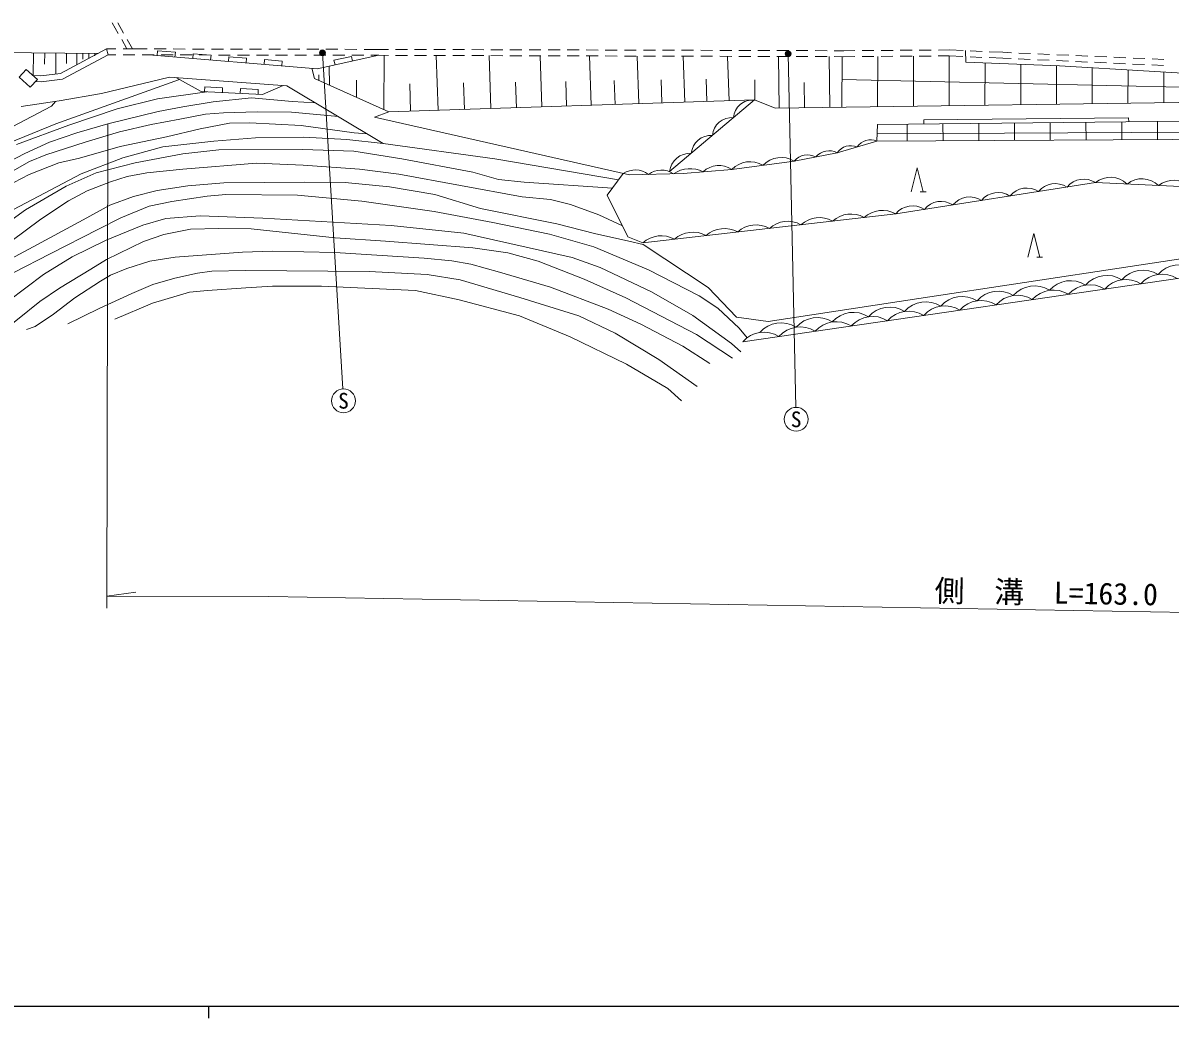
# Model space of a CAD drawing. Units: millimetres at full size, sheet at 1:1000; details may follow other scales. Extents: x 40000 to 680000, y 20000 to 380000.
# Drawn here: x 152434 to 248668, y 204000 to 287497 of the extents above; entities that cross this region are included whole.
import ezdxf
from ezdxf.enums import TextEntityAlignment as Align

# ---------------------------------------------------------------- set-up
doc = ezdxf.new("R2010")
doc.units = ezdxf.units.MM
doc.header["$LTSCALE"] = 1000
for name, color, linetype, lineweight in [('M-BGD', 7, 'Continuous', 13), ('M-STR-HTXT', 7, 'Continuous', 13), ('M-STR-STRC', 7, 'Continuous', 13), ('M-TTL-BAND', 7, 'Continuous', 25)]:
    doc.layers.add(name, color=color, linetype=linetype, lineweight=lineweight)
doc.styles.add('ＭＳ ゴシック', font='')
doc.styles.get('ＭＳ ゴシック').set_extended_font_data('MS Gothic')

msp = doc.modelspace()

# ---------------------------------------------------------------- hatches: boundary and pattern name
at = {"layer": 'M-STR-HTXT'}
for points in [[(177392, 284798, -0.41421), (177374, 285151, -0.41421), (177727, 285169, -1)], [(216456, 284727, -1), (216805, 285085, -1)]]:
    msp.add_hatch(color=256, dxfattribs=at).paths.add_polyline_path(points)

# ---------------------------------------------------------------- linework, layer by layer
at = {"layer": 'M-BGD'}
for p, q in [((160423, 286624), (159931, 287495)), ((160881, 286626), (160390, 287497)), ((161159, 285319), (160717, 286102)), ((161619, 285318), (161176, 286103)), ((126736, 285200), (158744, 284941)), ((153313, 284985), (153298, 283096)), ((154258, 284977), (154250, 284033)), ((155202, 284970), (155188, 283205)), ((156085, 284962), (156078, 284080)), ((156967, 284955), (156959, 283986)), ((157467, 284951), (157463, 284466)), ((157967, 284947), (157964, 284523)), ((158467, 284943), (158465, 284731)), ((159457, 285322), (160238, 285320)), ((159457, 285322), (159582, 284822)), ((160838, 285319), (161619, 285318)), ((161619, 285318), (162849, 285315)), ((163449, 285314), (164449, 285312)), ((163727, 285156), (163694, 284757)), ((165222, 285033), (163727, 285156)), ((165049, 285311), (166049, 285309)), ((165189, 284634), (165222, 285033)), ((166649, 285308), (167649, 285306)), ((166717, 284910), (166684, 284511)), ((168212, 284787), (166717, 284910)), ((168249, 285305), (169249, 285303)), ((169849, 285302), (170849, 285300)), ((171449, 285299), (172449, 285297)), ((173049, 285296), (174049, 285294)), ((174649, 285293), (175649, 285291)), ((176249, 285290), (177249, 285288)), ((177849, 285287), (178849, 285285)), ((179449, 285284), (180449, 285282)), ((181049, 285281), (182278, 285279)), ((182278, 285279), (183091, 285276)), ((183691, 285274), (184691, 285272)), ((185291, 285270), (186291, 285267)), ((186891, 285265), (187891, 285262)), ((188491, 285261), (189491, 285258)), ((190091, 285256), (191091, 285253)), ((191691, 285251), (192691, 285248)), ((193291, 285247), (194291, 285244)), ((194891, 285242), (195891, 285239)), ((196491, 285237), (197491, 285234)), ((198091, 285233), (199091, 285230)), ((199691, 285228), (200691, 285225)), ((201291, 285224), (202291, 285221)), ((202891, 285219), (203891, 285216)), ((204491, 285214), (205491, 285211)), ((206091, 285210), (207091, 285207)), ((207691, 285205), (208691, 285202)), ((209291, 285200), (210291, 285197)), ((210891, 285196), (211891, 285193)), ((212491, 285191), (213491, 285188)), ((214091, 285186), (215091, 285184)), ((215691, 285182), (216691, 285179)), ((217291, 285177), (218291, 285174)), ((218891, 285173), (219891, 285170)), ((220491, 285168), (221303, 285166)), ((221303, 285166), (222229, 285173)), ((222829, 285177), (223829, 285184)), ((224429, 285189), (225429, 285196)), ((226029, 285201), (227029, 285208)), ((227629, 285213), (228629, 285220)), ((229229, 285225), (230154, 285232)), ((230154, 285232), (231303, 285181)), ((231902, 285154), (232901, 285110)), ((233501, 285084), (234649, 285033)), ((234649, 285033), (235371, 285001)), ((235971, 284974), (236970, 284930)), ((237569, 284903), (238568, 284859)), ((159582, 284822), (160230, 284820)), ((160830, 284819), (161830, 284817)), ((162430, 284816), (163430, 284814)), ((164030, 284813), (165030, 284811)), ((165630, 284810), (166630, 284808)), ((167230, 284807), (168230, 284805)), ((168179, 284388), (168212, 284787)), ((168830, 284804), (169830, 284802)), ((169707, 284664), (169674, 284265)), ((171202, 284541), (169707, 284664)), ((170430, 284801), (171430, 284799)), ((171169, 284142), (171202, 284541)), ((172030, 284798), (173030, 284796)), ((172697, 284418), (172664, 284019)), ((174192, 284294), (172697, 284418)), ((173630, 284795), (174630, 284793)), ((174159, 283896), (174192, 284294)), ((175230, 284792), (176230, 284790)), ((176830, 284789), (177830, 284787)), ((178430, 284786), (179430, 284784)), ((179994, 284690), (178528, 284370)), ((178528, 284370), (178613, 283980)), ((180079, 284299), (179994, 284690)), ((180030, 284783), (181030, 284781)), ((181630, 284780), (182277, 284779)), ((182277, 284779), (183091, 284776)), ((182703, 280227), (182741, 284777)), ((183691, 284774), (184691, 284772)), ((185291, 284770), (186291, 284767)), ((186891, 284765), (187891, 284762)), ((187257, 280168), (187106, 284765)), ((188491, 284761), (189491, 284758)), ((190091, 284756), (191091, 284753)), ((191695, 280315), (191548, 284752)), ((191691, 284751), (192691, 284748)), ((193291, 284747), (194291, 284744)), ((194891, 284742), (195891, 284739)), ((195978, 280456), (195837, 284739)), ((196491, 284737), (197491, 284734)), ((198091, 284733), (199091, 284730)), ((199691, 284728), (200691, 284725)), ((200113, 280592), (199976, 284727)), ((201291, 284724), (202291, 284721)), ((202891, 284719), (203891, 284716)), ((204104, 280724), (203973, 284716)), ((204491, 284714), (205491, 284711)), ((206091, 284710), (207091, 284707)), ((207691, 284705), (208691, 284702)), ((207958, 280851), (207830, 284705)), ((209291, 284700), (210291, 284697)), ((210891, 284696), (211891, 284693)), ((211677, 280974), (211554, 284694)), ((212491, 284691), (213491, 284688)), ((214091, 284686), (215091, 284684)), ((215691, 284682), (216691, 284679)), ((215875, 280347), (215814, 284681)), ((217291, 284677), (218291, 284674)), ((218891, 284673), (219891, 284670)), ((220137, 280407), (220076, 284669)), ((220491, 284668), (221305, 284666)), ((221137, 280422), (221149, 284666)), ((221305, 284666), (222225, 284672)), ((222825, 284677), (223825, 284684)), ((224137, 280464), (224149, 284687)), ((224425, 284689), (225425, 284696)), ((226025, 284701), (227025, 284708)), ((227137, 280507), (227149, 284709)), ((227625, 284713), (228625, 284720)), ((229225, 284725), (230145, 284732)), ((230137, 280549), (230149, 284731)), ((230145, 284732), (231287, 284681)), ((231886, 284655), (232885, 284610)), ((233137, 280592), (233148, 284151)), ((233485, 284584), (234627, 284533)), ((234627, 284533), (235339, 284502)), ((235939, 284475), (236938, 284431)), ((236137, 280634), (236147, 284029)), ((237537, 284404), (238536, 284360)), ((239136, 284334), (240135, 284289)), ((239138, 280677), (239147, 283907)), ((239168, 284833), (240167, 284788)), ((240734, 284263), (241733, 284218)), ((240766, 284762), (241765, 284718)), ((242333, 284192), (243332, 284148)), ((242364, 284691), (243363, 284647)), ((243931, 284121), (244930, 284077)), ((243963, 284620), (244962, 284576)), ((245529, 284050), (246529, 284006)), ((245561, 284549), (246560, 284505)), ((247128, 283980), (248127, 283935)), ((247160, 284479), (248159, 284434)), ((177269, 282678), (177257, 283154)), ((178158, 282277), (178119, 283872)), ((242138, 280720), (242146, 283731)), ((245138, 280762), (245146, 283551)), ((248138, 280805), (248145, 283371)), ((167686, 282140), (167666, 281740)), ((169184, 282064), (167686, 282140)), ((169164, 281665), (169184, 282064)), ((170682, 281989), (170662, 281590)), ((172180, 281914), (170682, 281989)), ((180430, 281252), (180406, 282707)), ((184959, 280092), (184883, 282390)), ((189476, 280241), (189403, 282460)), ((193836, 280385), (193766, 282527)), ((198045, 280524), (197977, 282592)), ((202109, 280658), (202043, 282654)), ((206031, 280788), (205967, 282714)), ((209817, 280913), (209756, 282773)), ((213841, 281029), (213847, 282715)), ((218006, 280377), (217976, 282508)), ((221144, 282751), (258610, 281894)), ((172160, 281515), (172180, 281914)), ((206685, 275024), (213803, 281044)), ((235613, 279090), (235622, 277646)), ((238613, 279121), (238622, 277664)), ((241613, 279153), (241622, 277682)), ((244613, 279185), (244621, 277699)), ((247613, 279216), (247621, 277717)), ((224097, 278179), (256233, 278367)), ((226614, 278994), (226622, 277593)), ((229613, 279026), (229622, 277611)), ((232613, 279058), (232622, 277629)), ((227697, 273328), (228197, 273328)), ((237481, 267835), (237981, 267835))]:
    msp.add_line(p, q, dxfattribs=at)
for points in [[(153271, 283098), (153943, 283051), (155593, 283255), (159457, 285322)], [(231498, 285172), (231533, 284217), (239398, 283896), (254434, 282993), (260637, 282696), (260643, 282508), (255343, 280907), (215548, 280342), (213803, 281044), (183135, 280032)], [(153479, 282582), (153956, 282549), (155747, 282770), (159582, 284822)], [(182277, 284779), (177114, 283652), (162992, 284815)], [(152295, 280475), (155471, 280950), (159012, 281573), (164715, 282947), (174568, 282225), (182665, 277381), (192022, 276094), (202410, 274346)], [(176673, 283689), (176896, 282846), (183135, 280032), (181934, 279602), (203320, 274742), (207810, 274871), (211899, 275207), (217140, 275908), (220755, 276603), (224077, 277578)], [(73324, 270127), (75878, 271076), (78291, 271636), (80784, 271933), (86072, 272153), (91703, 272130), (94710, 272622), (101116, 273492), (104742, 273836), (107186, 273796), (119515, 272008), (128419, 269955), (130132, 269866), (132621, 270306), (139114, 271997), (142454, 272975), (144000, 273672), (148059, 275912), (151225, 277416), (155191, 279020), (165571, 282758)], [(174252, 282248), (172539, 281496), (167394, 281754), (165308, 282903)], [(146154, 273227), (152585, 276551), (154667, 277481), (156966, 278286), (159546, 279034), (163767, 280062), (165843, 280468), (168383, 280883), (171612, 281205), (175019, 280915), (176973, 280786)], [(167874, 281730), (163712, 281132), (160326, 280278), (156289, 278906), (151894, 277306)], [(149851, 277913), (154836, 280524), (155177, 280906)], [(150490, 274472), (152972, 275859), (154362, 276431), (157664, 277485), (160521, 278354), (163181, 278970), (165586, 279414), (167752, 279851), (169270, 279941), (172082, 280044), (174970, 280002), (178895, 279636)], [(151027, 273783), (152949, 274775), (155434, 275757), (157190, 276158), (160597, 277139), (164477, 277942), (167302, 278623), (169775, 279075), (171479, 279111), (175768, 278879), (180229, 278273), (181306, 278194)], [(245199, 279191), (245195, 279541), (228008, 279359), (228012, 279009)], [(73279, 264996), (78897, 266328), (84008, 267259), (90433, 267799), (96977, 268170), (103783, 268170), (109550, 267289), (122173, 265724), (128393, 265109), (132783, 265134), (136581, 265718), (141767, 267200), (146763, 269293), (153230, 272676), (157319, 274832), (160812, 276174), (164163, 277112), (168448, 277578), (171935, 277847), (176011, 277905), (179595, 277705), (182665, 277381)], [(151525, 270991), (152642, 271805), (156054, 273809), (158575, 274922), (161849, 275771), (165838, 276526), (168863, 276862), (175894, 276874), (180191, 276746), (184213, 276093), (190173, 274962), (192334, 274352), (194495, 274134), (201891, 273646)], [(150176, 268257), (153926, 271040), (156242, 272573), (157834, 273409), (159772, 274175), (161186, 274621), (162835, 274914), (165843, 275237), (172032, 275732), (175932, 275577), (180673, 275216), (183973, 274804), (194319, 272909), (196685, 272676), (198371, 272266), (200740, 271390), (202736, 270474)], [(226947, 273328), (227447, 275328), (227947, 273328)], [(202793, 274862), (201455, 273057), (203190, 269558), (204443, 269045), (225660, 271480), (242419, 274098), (258494, 273341)], [(144993, 264252), (153301, 268704), (157498, 270981), (159730, 272197), (161699, 272933), (163703, 273435), (166255, 273841), (169285, 274076), (176054, 274140), (179479, 274108), (183179, 273756), (186983, 273093), (190833, 271934), (197226, 270636), (200389, 269828), (203250, 269184), (204455, 268907), (209933, 265303), (212299, 262813), (214940, 262442), (227589, 264376), (254197, 268409)], [(151658, 266544), (154731, 268111), (158762, 270204), (160647, 271158), (163032, 272111), (164921, 272521), (167890, 272975), (169441, 273107), (175474, 273056), (180851, 272538), (186942, 271680), (191855, 270755), (196596, 269780), (200340, 268704), (204900, 266768), (209172, 264596), (210723, 263563), (212518, 261896), (213195, 261088)], [(143242, 260171), (145056, 260557), (147576, 261637), (149670, 263023), (154145, 266401), (156577, 267877), (159421, 269280), (162486, 270538), (164411, 271081), (167298, 271323), (172546, 271109), (183331, 270508), (189423, 269870), (198507, 267808), (200871, 266977), (205179, 264933), (208633, 262958), (211888, 260609), (212672, 259898)], [(147607, 260160), (148252, 260310), (149744, 260884), (151970, 262622), (153852, 264111), (155495, 265244), (158124, 266832), (159435, 267635), (162539, 269146), (164265, 269759), (166481, 270190), (168856, 270258), (171581, 270227), (178623, 269459), (182840, 269200), (190187, 268634), (193121, 268211), (195647, 267516), (199523, 265992), (203002, 264441), (208946, 261359), (211965, 259380)], [(236731, 267835), (237231, 269835), (237731, 267835)], [(152743, 261769), (153450, 262031), (154996, 263070), (156776, 264432), (158950, 265826), (159776, 266327), (161141, 266906), (163069, 267513), (165211, 267834), (170843, 268267), (173386, 268358), (178612, 268249), (186099, 267753), (188423, 267550), (190017, 267244), (192412, 266590), (196685, 265315), (201525, 263493), (204282, 262218), (207791, 260380), (210072, 258929)], [(156194, 262251), (158833, 263533), (161558, 264792), (163335, 265546), (165181, 266086), (167080, 266492), (168283, 266657), (171104, 266734), (181488, 266631), (186358, 266389), (189127, 265930), (194120, 264472), (199078, 262925), (202111, 261457), (205770, 259254), (208991, 257004)], [(212817, 260740), (253899, 266731), (255325, 266297)], [(160140, 262643), (163314, 263990), (166406, 264895), (167927, 265046), (171127, 265259), (173376, 265398), (177478, 265398), (185363, 265049), (189021, 264275), (194098, 262911), (198339, 261148), (203074, 258862), (206533, 256813), (207669, 255778)]]:
    msp.add_lwpolyline(points, dxfattribs=at)
for points in [[(152715, 283600), (153642, 282762), (153038, 282094), (152111, 282933)], [(224077, 277578), (253794, 277753), (261367, 277056), (256770, 278676), (252789, 279271), (224123, 278968)]]:
    msp.add_lwpolyline(points, close=True, dxfattribs=at)
for centre, radius, start, end in [((213641, 279420), 1609, 85.15593, 175.29979), ((211918, 277902), 1655, 85.82878, 174.62694), ((210150, 276406), 1655, 85.82878, 174.62694), ((221884, 275831), 1368, 67.10171, 145.61693), ((223545, 276318), 1368, 67.10171, 145.61693), ((208409, 274829), 1734, 86.89572, 173.56001), ((216051, 274078), 2129, 59.24275, 135.99002), ((218256, 274975), 1455, 61.64807, 140.11326), ((220064, 275322), 1455, 61.64807, 140.11326), ((208399, 272809), 2460, 63.45657, 124.01237), ((210824, 273586), 1945, 56.46499, 132.95029), ((213430, 273728), 2129, 59.24275, 135.99002), ((203800, 273323), 1839, 52.80184, 123.19097), ((206010, 273314), 1839, 56.5778, 126.69764), ((241429, 272585), 1808, 56.80131, 140.95421), ((243672, 272578), 1969, 45.11213, 129.49741), ((246314, 272454), 1969, 45.11213, 129.49741), ((248957, 272329), 1969, 45.11213, 129.49741), ((236641, 271837), 1808, 56.80131, 140.95421), ((239035, 272211), 1808, 56.80131, 140.95421), ((229459, 270715), 1808, 56.80131, 140.95421), ((231853, 271089), 1808, 56.80131, 140.95421), ((234247, 271463), 1808, 56.80131, 140.95421), ((221895, 269171), 2293, 60.94832, 132.14625), ((224547, 269475), 2293, 60.94832, 132.14625), ((227065, 270341), 1808, 56.80131, 140.95421), ((213938, 268258), 2293, 60.94832, 132.14625), ((216590, 268562), 2293, 60.94832, 132.14625), ((219243, 268867), 2293, 60.94832, 132.14625), ((205982, 267345), 2293, 60.94832, 132.14625), ((208634, 267649), 2293, 60.94832, 132.14625), ((211286, 267953), 2293, 60.94832, 132.14625), ((246399, 264395), 2362, 57.79131, 138.80295), ((249436, 264838), 2362, 57.79131, 138.80295), ((240326, 263509), 2362, 57.79131, 138.80295), ((243363, 263952), 2362, 57.79131, 138.80295), ((244963, 263613), 2362, 57.79131, 138.80295), ((247999, 264056), 2362, 57.79131, 138.80295), ((234252, 262623), 2362, 57.79131, 138.80295), ((235852, 262284), 2362, 57.79131, 138.80295), ((237289, 263066), 2362, 57.79131, 138.80295), ((238889, 262727), 2362, 57.79131, 138.80295), ((241926, 263170), 2362, 57.79131, 138.80295), ((228179, 261737), 2362, 57.79131, 138.80295), ((229779, 261399), 2362, 57.79131, 138.80295), ((231215, 262180), 2362, 57.79131, 138.80295), ((232815, 261842), 2362, 57.79131, 138.80295), ((219068, 260409), 2362, 57.79131, 138.80295), ((222105, 260852), 2362, 57.79131, 138.80295), ((223705, 260513), 2362, 57.79131, 138.80295), ((225142, 261295), 2362, 57.79131, 138.80295), ((226742, 260956), 2362, 57.79131, 138.80295), ((216031, 259966), 2362, 57.79131, 138.80295), ((217631, 259627), 2362, 57.79131, 138.80295), ((220668, 260070), 2362, 57.79131, 138.80295), ((214595, 259184), 2362, 57.79131, 138.80295)]:
    msp.add_arc(centre, radius, start, end, dxfattribs=at)
at = {"layer": 'M-STR-HTXT'}
for p, q in [((177560, 284984), (179265, 256791)), ((216631, 284906), (217278, 255238)), ((159546, 279034), (159459, 238405)), ((159461, 239405), (161893, 239741))]:
    msp.add_line(p, q, dxfattribs=at)
msp.add_lwpolyline([(159461, 239405), (173074, 239376), (250244, 238033)], dxfattribs=at)
for centre in [(177560, 284984), (216631, 284906)]:
    msp.add_circle(centre, 250, dxfattribs=at)
at = {"layer": 'M-STR-STRC'}
for centre in [(179325, 255793), (217300, 254239)]:
    msp.add_circle(centre, 1000, dxfattribs=at)
at = {"layer": 'M-TTL-BAND'}
for p, q in [((40000, 205000), (579000, 205000)), ((168000, 205000), (168000, 204000))]:
    msp.add_line(p, q, dxfattribs=at)

# ---------------------------------------------------------------- texts
at = {"layer": 'M-STR-HTXT', "style": 'ＭＳ ゴシック'}
msp.add_text('側\u3000溝\u3000L=163.0', height=1833, rotation=359.003, dxfattribs=at).set_placement((238261, 238241), align=Align.BOTTOM_CENTER)
at = {"layer": 'M-STR-STRC', "style": 'ＭＳ ゴシック'}
for p in [(179325, 255793), (217300, 254239)]:
    msp.add_text('S', height=1320, dxfattribs=at).set_placement(p, align=Align.MIDDLE_CENTER)

doc.saveas('drawing.dxf')
